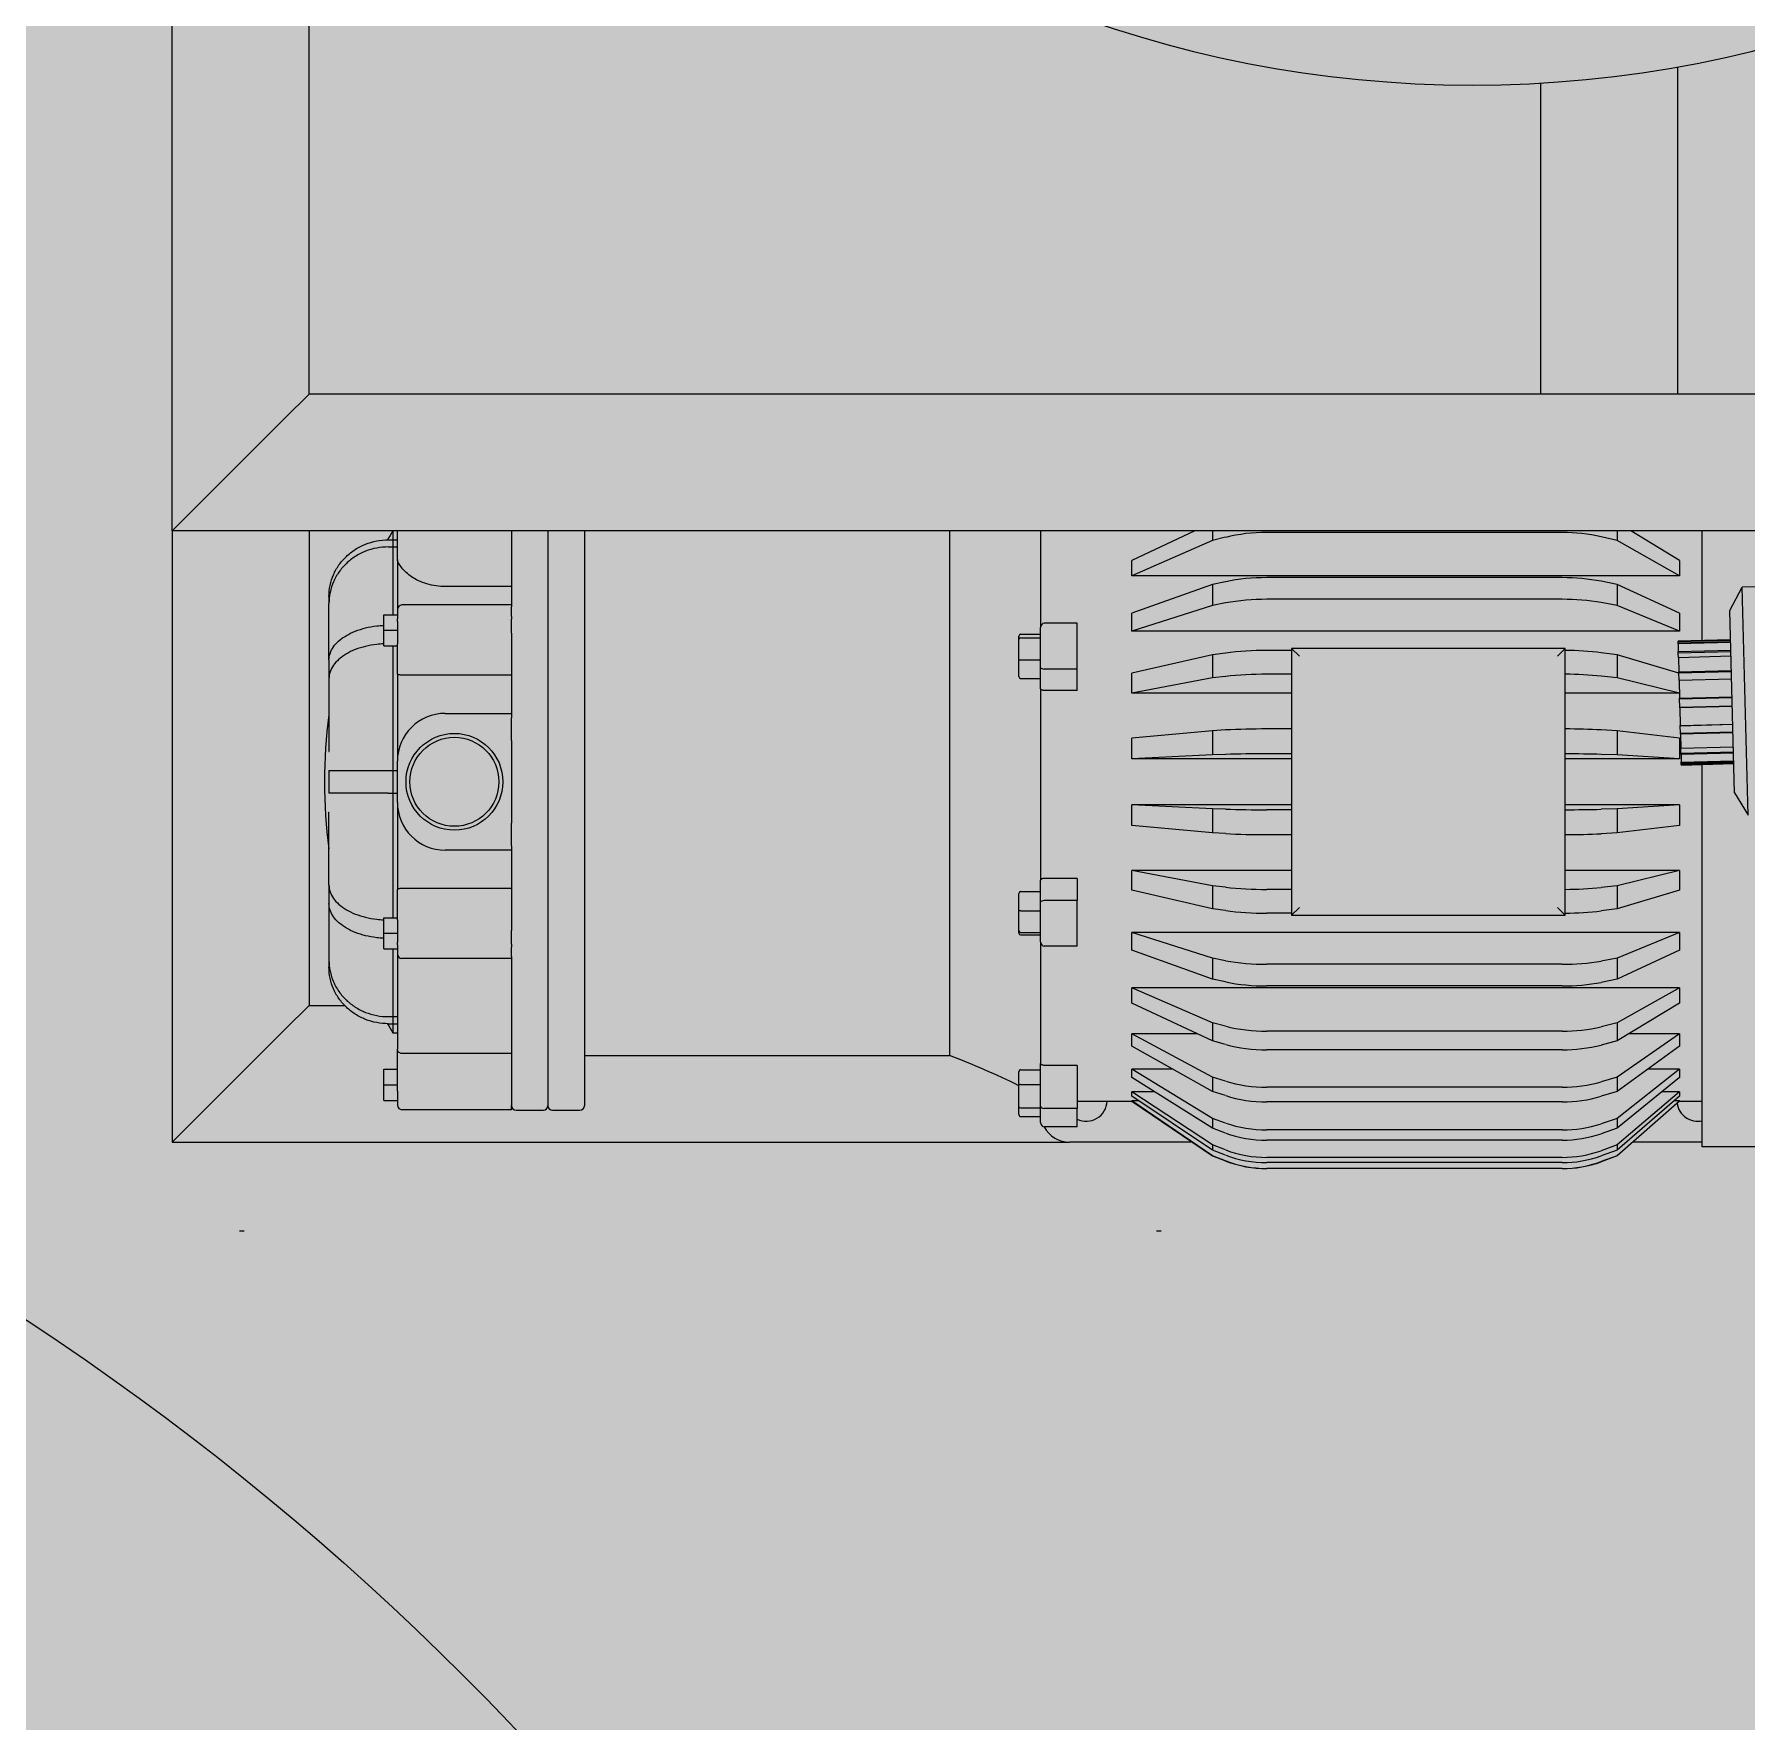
# Model space of a CAD drawing. Header units: centimetres. Extents: x 405564 to 502064, y 46284 to 60634.
# Drawn here: x 484424.04 to 484461.58, y 56721.81 to 56758.8 of the extents above; entities that cross this region are included whole.
import ezdxf

# ---------------------------------------------------------------- set-up
doc = ezdxf.new("R2010")
doc.units = ezdxf.units.CM
doc.linetypes.add('ACAD_ISO07W100', pattern=[3, 0, -3])
doc.linetypes.add('DOT', pattern=[0.25, 0, -0.25])
doc.layers.get('0').update_dxf_attribs({"color": 8, "lineweight": 9})
for name, color, linetype, lineweight in [('0-KRCN-AYDINLATMA-130426', 8, 'Continuous', 9), ('0-KRCN-MİMARİ-220526', 8, 'Continuous', 9), ('Visible (ISO)', 8, 'Continuous', 18)]:
    doc.layers.add(name, color=color, linetype=linetype, lineweight=lineweight)
doc.layers.add('AS_DOS_TERAS_UST', color=8, linetype='ACAD_ISO07W100')
doc.layers.add('AS_NOT_MIMARI', color=8, linetype='Continuous')

# ---------------------------------------------------------------- blocks, each defined once
blk = doc.blocks.new('SIVA ÜSTÜ TİPİ HOPARLÖR')
at = {"layer": '0-KRCN-AYDINLATMA-130426'}
blk.add_circle((0, 0), 60, dxfattribs=at)
blk = doc.blocks.new('G$C546873DE')
at = {"layer": '0-KRCN-AYDINLATMA-130426'}
blk.add_blockref('SIVA ÜSTÜ TİPİ HOPARLÖR', (13826.956, 9546.379), dxfattribs=at)
blk = doc.blocks.new('A$Cdfb98813')
h = blk.add_hatch()
h.set_pattern_fill('ANGLE', color=256, scale=0.3)
h.set_pattern_definition([(0, (182.2423, -979.0145), (0, 2.0955), [1.524, -0.5715]), (90, (182.2423, -979.0145), (-2.0955, 1e-16), [1.524, -0.5715])])
h.paths.add_polyline_path([(1918.018, 199.001), (1545.018, 199.001), (1545.018, 300), (1515.018, 300), (1515.018, 199.001), (238.979, 199.001), (238.979, -429.5), (238.979, -658.015), (1918.018, -658.015)])
h.paths.add_polyline_path([(268.979, -429.5), (268.979, 169.001), (1888.018, 169.001), (1888.018, -628.015), (268.979, -628.015), (268.979, -453.5)], flags=16)
h.paths.add_polyline_path([(1888.018, -429.5), (268.979, -429.5), (268.979, -459.5), (1888.018, -459.5)], flags=0)
h = blk.add_hatch()
h.set_pattern_fill('ANGLE', color=256)
h.set_pattern_definition([(0, (-483849.746, -58273.935), (0, 6.985), [5.08, -1.905]), (90, (-483849.746, -58273.935), (-6.985, 4e-16), [5.08, -1.905])])
h.paths.add_polyline_path([(425.139, -15.05), (800.139, -15.05), (800.139, -100), (900, -100), (900.139, -15.05), (1700, -15.05), (1700, -100), (1800, -100), (1800.139, -15.05), (2235.139, -15.05), (2235.139, -206), (425.139, -206.05)])
at = {"layer": 'Visible (ISO)'}
for p, q in [((577.321, -84.65), (577.321, -15.05)), ((580.321, -81.65), (580.321, -18.05)), ((610.321, -81.65), (610.321, -74.477)), ((607.321, -81.65), (607.321, -74.833)), ((579.801, -82.17), (580.321, -81.65)), ((580.321, -81.65), (579.801, -82.17)), ((739.841, -81.65), (580.321, -81.65)), ((579.801, -82.17), (577.841, -84.13)), ((577.841, -84.13), (579.801, -82.17)), ((577.321, -84.65), (577.841, -84.13)), ((577.841, -84.13), (577.321, -84.65)), ((577.321, -84.65), (577.321, -98.05)), ((739.841, -84.65), (577.321, -84.65)), ((580.321, -84.65), (580.321, -95.05)), ((582.158, -84.65), (582.158, -86.488)), ((582.258, -85.28), (582.258, -84.65)), ((584.758, -84.65), (584.758, -84.747)), ((584.758, -84.747), (584.758, -84.872)), ((585.558, -84.65), (585.558, -97.25)), ((585.558, -84.65), (585.558, -97.25)), ((586.358, -84.65), (586.358, -97.25)), ((594.358, -84.65), (594.358, -96.15)), ((594.358, -84.65), (594.358, -96.15)), ((596.358, -84.65), (596.358, -86.768)), ((599.738, -84.65), (598.358, -85.3)), ((600.123, -84.65), (600.123, -84.863)), ((600.413, -84.791), (600.123, -84.863)), ((607.787, -84.683), (601.314, -84.683)), ((608.998, -84.863), (608.642, -84.78)), ((608.998, -84.65), (608.998, -84.863)), ((610.358, -85.3), (609.294, -84.65)), ((610.858, -87.049), (610.858, -84.65)), ((582.058, -84.847), (582.258, -84.847)), ((582.058, -85.002), (582.258, -85.002)), ((584.758, -84.872), (584.758, -84.89)), ((584.758, -84.89), (584.758, -86.318)), ((600.123, -84.863), (598.358, -85.637)), ((610.358, -85.637), (608.998, -84.863)), ((582.258, -85.28), (582.258, -86.374)), ((598.358, -85.637), (598.358, -85.3)), ((610.358, -85.3), (610.358, -85.637)), ((584.758, -85.869), (583.308, -85.869)), ((610.358, -85.637), (598.358, -85.637)), ((600.123, -85.822), (598.358, -86.456)), ((600.413, -85.763), (600.123, -85.822)), ((600.123, -85.822), (600.123, -86.282)), ((607.787, -85.674), (601.314, -85.674)), ((608.998, -85.822), (608.642, -85.754)), ((608.998, -85.822), (608.998, -86.282)), ((610.358, -86.456), (608.998, -85.822)), ((611.462, -86.393), (611.737, -85.885)), ((612.416, -85.868), (611.737, -85.885)), ((611.868, -90.884), (611.737, -85.885)), ((580.758, -86.085), (580.758, -86.24)), ((580.758, -87.483), (580.758, -86.24)), ((584.758, -86.274), (582.358, -86.274)), ((584.758, -86.524), (584.758, -86.318)), ((600.123, -86.282), (598.358, -86.848)), ((600.413, -86.229), (600.123, -86.282)), ((607.787, -86.15), (601.314, -86.15)), ((608.998, -86.282), (608.642, -86.221)), ((610.358, -86.848), (608.998, -86.282)), ((581.958, -86.488), (582.258, -86.488)), ((581.958, -86.829), (581.958, -86.488)), ((582.258, -86.374), (582.258, -86.574)), ((582.258, -86.638), (582.258, -86.574)), ((582.258, -86.638), (582.258, -87.125)), ((584.758, -86.524), (584.758, -86.588)), ((584.758, -86.89), (584.758, -86.588)), ((597.158, -86.673), (596.438, -86.673)), ((597.158, -87.678), (597.158, -86.673)), ((598.358, -86.848), (598.358, -86.456)), ((610.358, -86.456), (610.358, -86.848)), ((611.566, -90.391), (611.462, -86.393)), ((581.958, -86.829), (582.258, -86.829)), ((581.958, -87.17), (581.958, -86.829)), ((584.758, -86.89), (584.758, -88.65)), ((595.881, -87.029), (595.881, -86.957)), ((595.881, -87.472), (595.881, -87.029)), ((595.919, -86.916), (596.358, -86.916)), ((595.919, -86.995), (596.358, -86.995)), ((596.358, -87.642), (596.358, -86.768)), ((610.358, -86.848), (598.358, -86.848)), ((610.329, -87.063), (611.478, -87.033)), ((610.329, -87.077), (611.479, -87.047)), ((610.329, -87.063), (610.329, -87.077)), ((610.33, -87.101), (610.329, -87.077)), ((610.33, -87.101), (611.479, -87.071)), ((581.958, -87.17), (582.258, -87.17)), ((582.158, -87.17), (582.158, -93.13)), ((582.258, -87.788), (582.258, -87.125)), ((600.123, -87.365), (598.358, -87.772)), ((600.413, -87.327), (600.123, -87.365)), ((600.123, -87.365), (600.123, -87.87)), ((601.858, -87.27), (601.314, -87.27)), ((601.858, -87.225), (602.031, -87.398)), ((601.858, -87.225), (601.858, -93.075)), ((607.858, -87.225), (601.858, -87.225)), ((607.858, -87.225), (607.685, -87.398)), ((607.858, -93.075), (607.858, -87.225)), ((608.998, -87.365), (608.642, -87.321)), ((610.347, -87.769), (608.998, -87.365)), ((608.998, -87.365), (608.998, -87.87)), ((611.48, -87.095), (610.33, -87.125)), ((610.33, -87.125), (610.33, -87.101)), ((610.33, -87.125), (610.335, -87.296)), ((610.335, -87.296), (611.484, -87.266)), ((610.335, -87.323), (611.485, -87.293)), ((610.335, -87.323), (610.335, -87.296)), ((610.338, -87.43), (610.335, -87.323)), ((611.488, -87.399), (610.338, -87.43)), ((610.338, -87.43), (610.346, -87.737)), ((580.758, -87.483), (580.758, -87.888)), ((582.258, -87.788), (582.258, -89.7)), ((584.758, -87.811), (582.358, -87.811)), ((595.881, -87.843), (595.881, -87.472)), ((595.919, -87.479), (596.358, -87.479)), ((596.358, -88.109), (596.358, -87.642)), ((597.158, -87.678), (596.438, -87.678)), ((597.158, -88.148), (597.158, -87.678)), ((598.358, -88.204), (598.358, -87.772)), ((601.858, -87.792), (601.314, -87.792)), ((608.998, -87.87), (608.642, -87.834)), ((610.346, -87.737), (611.496, -87.707)), ((610.347, -87.762), (610.346, -87.737)), ((610.347, -87.762), (611.497, -87.732)), ((610.351, -87.924), (610.347, -87.762)), ((580.758, -87.888), (580.758, -89.483)), ((595.919, -87.884), (596.358, -87.884)), ((596.358, -88.109), (596.358, -92.306)), ((597.158, -88.148), (596.438, -88.148)), ((600.123, -87.87), (598.358, -88.204)), ((601.858, -88.204), (598.358, -88.204)), ((600.413, -87.839), (600.123, -87.87)), ((610.358, -88.204), (607.858, -88.204)), ((610.358, -88.204), (608.998, -87.87)), ((610.351, -87.924), (611.501, -87.894)), ((611.501, -87.901), (610.351, -87.931)), ((610.351, -87.931), (610.351, -87.924)), ((610.351, -87.931), (610.361, -88.315)), ((610.358, -88.188), (610.358, -88.204)), ((610.361, -88.315), (611.511, -88.285)), ((610.362, -88.332), (610.361, -88.315)), ((610.362, -88.332), (611.512, -88.302)), ((610.367, -88.512), (610.362, -88.332)), ((610.367, -88.512), (611.516, -88.482)), ((611.517, -88.499), (610.367, -88.53)), ((610.367, -88.53), (610.367, -88.512)), ((610.367, -88.53), (610.377, -88.913)), ((583.308, -88.65), (584.758, -88.65)), ((584.758, -88.65), (584.758, -88.75)), ((584.758, -89.244), (584.758, -88.75)), ((610.377, -88.913), (611.527, -88.883)), ((610.377, -88.92), (611.527, -88.89)), ((610.377, -88.92), (610.377, -88.913)), ((610.382, -89.082), (610.377, -88.92)), ((584.758, -89.244), (584.758, -91.056)), ((600.123, -89.029), (598.358, -89.193)), ((598.358, -89.644), (598.358, -89.193)), ((600.413, -89.014), (600.123, -89.029)), ((600.123, -89.029), (600.123, -89.557)), ((601.858, -88.991), (601.314, -88.991)), ((608.998, -89.029), (608.642, -89.012)), ((610.358, -89.193), (608.998, -89.029)), ((608.998, -89.029), (608.998, -89.557)), ((610.358, -89.193), (610.358, -89.644)), ((610.382, -89.082), (611.531, -89.052)), ((611.532, -89.077), (610.382, -89.107)), ((610.382, -89.107), (610.382, -89.082)), ((610.382, -89.107), (610.39, -89.415)), ((580.758, -89.483), (580.763, -89.483)), ((582.258, -90.6), (582.258, -89.7)), ((600.123, -89.557), (598.358, -89.644)), ((601.858, -89.644), (598.358, -89.644)), ((600.413, -89.549), (600.123, -89.557)), ((601.858, -89.537), (601.314, -89.537)), ((610.358, -89.644), (607.858, -89.644)), ((608.998, -89.557), (608.642, -89.548)), ((610.358, -89.644), (608.998, -89.557)), ((610.39, -89.415), (611.54, -89.385)), ((610.393, -89.522), (610.39, -89.415)), ((610.393, -89.522), (611.543, -89.492)), ((610.394, -89.549), (610.393, -89.522)), ((611.543, -89.519), (610.394, -89.549)), ((610.394, -89.549), (610.398, -89.72)), ((610.398, -89.72), (611.548, -89.689)), ((580.758, -89.9), (582.058, -89.9)), ((580.758, -89.9), (580.758, -90.4)), ((582.058, -89.9), (582.258, -89.9)), ((610.399, -89.743), (610.398, -89.72)), ((610.399, -89.743), (611.548, -89.713)), ((610.4, -89.767), (610.399, -89.743)), ((611.549, -89.737), (610.4, -89.767)), ((610.4, -89.782), (611.549, -89.752)), ((610.4, -89.767), (610.4, -89.782)), ((610.858, -98.15), (610.858, -89.77)), ((582.058, -90.4), (580.758, -90.4)), ((582.058, -90.4), (582.258, -90.4)), ((611.566, -90.391), (611.868, -90.884)), ((580.758, -90.817), (580.763, -90.817)), ((580.758, -92.412), (580.758, -90.817)), ((582.258, -90.6), (582.258, -92.512)), ((598.358, -91.107), (598.358, -90.656)), ((601.858, -90.656), (598.358, -90.656)), ((600.123, -90.743), (598.358, -90.656)), ((600.123, -90.743), (600.123, -91.271)), ((600.413, -90.751), (600.123, -90.743)), ((601.858, -90.763), (601.314, -90.763)), ((610.358, -90.656), (607.858, -90.656)), ((608.998, -90.743), (608.642, -90.752)), ((610.358, -90.656), (608.998, -90.743)), ((608.998, -90.743), (608.998, -91.271)), ((610.358, -90.656), (610.358, -91.107)), ((584.758, -91.55), (584.758, -91.056)), ((600.123, -91.271), (598.358, -91.107)), ((610.358, -91.107), (608.998, -91.271)), ((584.758, -91.55), (584.758, -91.65)), ((600.413, -91.286), (600.123, -91.271)), ((601.858, -91.309), (601.314, -91.309)), ((608.998, -91.271), (608.642, -91.288)), ((584.758, -91.65), (583.308, -91.65)), ((584.758, -91.65), (584.758, -93.41)), ((596.358, -92.788), (596.358, -92.306)), ((597.158, -92.268), (596.438, -92.268)), ((597.158, -92.268), (597.158, -92.754)), ((601.858, -92.096), (598.358, -92.096)), ((600.123, -92.43), (598.358, -92.096)), ((598.358, -92.528), (598.358, -92.096)), ((610.358, -92.096), (607.858, -92.096)), ((610.358, -92.096), (608.998, -92.43)), ((610.358, -92.096), (610.358, -92.528)), ((580.758, -92.412), (580.758, -92.817)), ((582.258, -93.175), (582.258, -92.512)), ((584.758, -92.489), (582.358, -92.489)), ((595.881, -92.979), (595.881, -92.596)), ((595.919, -92.556), (596.358, -92.556)), ((600.123, -92.935), (598.358, -92.528)), ((600.413, -92.461), (600.123, -92.43)), ((600.123, -92.43), (600.123, -92.935)), ((601.858, -92.508), (601.314, -92.508)), ((608.998, -92.43), (608.642, -92.466)), ((608.998, -92.43), (608.998, -92.935)), ((610.358, -92.528), (608.998, -92.935)), ((580.758, -92.817), (580.758, -94.06)), ((595.881, -93.415), (595.881, -92.979)), ((595.919, -92.975), (596.358, -92.975)), ((596.358, -93.655), (596.358, -92.788)), ((597.158, -92.754), (596.438, -92.754)), ((597.158, -93.752), (597.158, -92.754)), ((600.413, -92.973), (600.123, -92.935)), ((601.858, -93.03), (601.314, -93.03)), ((601.858, -93.075), (602.031, -92.902)), ((601.858, -93.075), (607.858, -93.075)), ((607.858, -93.075), (607.685, -92.902)), ((608.998, -92.935), (608.642, -92.979)), ((581.958, -93.13), (582.258, -93.13)), ((581.958, -93.471), (581.958, -93.13)), ((582.258, -93.175), (582.258, -93.662)), ((584.758, -93.712), (584.758, -93.41)), ((595.881, -93.467), (595.881, -93.415)), ((595.919, -93.45), (596.358, -93.45)), ((598.358, -93.844), (598.358, -93.452)), ((610.358, -93.452), (598.358, -93.452)), ((600.123, -94.018), (598.358, -93.452)), ((610.358, -93.452), (608.998, -94.018)), ((610.358, -93.452), (610.358, -93.844)), ((581.958, -93.471), (582.258, -93.471)), ((581.958, -93.812), (581.958, -93.471)), ((581.958, -93.812), (582.258, -93.812)), ((582.158, -93.812), (582.158, -95.65)), ((582.258, -93.726), (582.258, -93.662)), ((582.258, -93.726), (582.258, -93.926)), ((584.758, -93.712), (584.758, -93.776)), ((584.758, -93.982), (584.758, -93.776)), ((595.919, -93.507), (596.358, -93.507)), ((596.358, -93.655), (596.358, -96.324)), ((597.158, -93.752), (596.438, -93.752)), ((580.758, -94.06), (580.758, -94.215)), ((582.258, -93.926), (582.258, -96.013)), ((584.758, -94.026), (582.358, -94.026)), ((584.758, -93.982), (584.758, -97.242)), ((600.123, -94.478), (598.358, -93.844)), ((600.123, -94.018), (600.123, -94.478)), ((600.413, -94.071), (600.123, -94.018)), ((607.787, -94.15), (601.314, -94.15)), ((608.998, -94.018), (608.642, -94.079)), ((610.358, -93.844), (608.998, -94.478)), ((608.998, -94.018), (608.998, -94.478)), ((600.413, -94.537), (600.123, -94.478)), ((608.998, -94.478), (608.642, -94.546)), ((598.358, -95), (598.358, -94.663)), ((610.358, -94.663), (598.358, -94.663)), ((600.123, -95.437), (598.358, -94.663)), ((607.787, -94.626), (601.314, -94.626)), ((610.358, -94.663), (608.998, -95.437)), ((610.358, -94.663), (610.358, -95)), ((579.801, -95.57), (580.321, -95.05)), ((580.321, -95.05), (579.801, -95.57)), ((580.321, -95.05), (581.099, -95.05)), ((582.058, -95.298), (582.258, -95.298)), ((600.123, -95.831), (598.358, -95)), ((610.358, -95), (608.998, -95.831)), ((579.801, -95.57), (577.841, -97.53)), ((577.841, -97.53), (579.801, -95.57)), ((582.058, -95.453), (582.258, -95.453)), ((582.158, -95.65), (582.258, -95.65)), ((598.358, -95.943), (598.358, -95.677)), ((599.795, -95.677), (598.358, -95.677)), ((600.123, -96.624), (598.358, -95.677)), ((600.123, -95.437), (600.123, -95.831)), ((600.413, -95.509), (600.123, -95.437)), ((607.787, -95.617), (601.314, -95.617)), ((608.998, -95.437), (608.642, -95.52)), ((608.998, -95.437), (608.998, -95.831)), ((610.358, -95.677), (608.998, -96.624)), ((610.358, -95.677), (609.25, -95.677)), ((610.358, -95.677), (610.358, -95.943)), ((582.258, -96.935), (582.258, -96.013)), ((600.123, -96.937), (598.358, -95.943)), ((600.413, -95.909), (600.123, -95.831)), ((607.787, -96.025), (601.314, -96.025)), ((608.998, -95.831), (608.642, -95.921)), ((610.358, -95.943), (608.998, -96.937)), ((581.958, -96.451), (582.258, -96.451)), ((581.958, -96.792), (581.958, -96.451)), ((584.758, -96.105), (582.358, -96.105)), ((586.358, -96.15), (594.358, -96.15)), ((595.919, -96.461), (596.358, -96.461)), ((596.358, -97.263), (596.358, -96.324)), ((597.158, -96.366), (596.438, -96.366)), ((597.158, -96.366), (597.158, -97.31)), ((598.358, -96.634), (598.358, -96.449)), ((599.257, -96.449), (598.358, -96.449)), ((600.123, -97.529), (598.358, -96.449)), ((610.358, -96.449), (608.998, -97.529)), ((610.358, -96.449), (609.665, -96.449)), ((610.358, -96.449), (610.358, -96.634)), ((581.958, -96.792), (582.258, -96.792)), ((581.958, -97.133), (581.958, -96.792)), ((595.881, -96.802), (595.881, -96.504)), ((595.881, -97.272), (595.881, -96.802)), ((595.919, -96.786), (596.358, -96.786)), ((600.123, -97.745), (598.358, -96.634)), ((600.123, -96.624), (600.123, -96.937)), ((600.413, -96.713), (600.123, -96.624)), ((608.998, -96.624), (608.642, -96.727)), ((608.998, -96.624), (608.998, -96.937)), ((610.358, -96.634), (608.998, -97.745)), ((581.958, -97.133), (582.258, -97.133)), ((582.258, -96.935), (582.258, -97.237)), ((597.158, -97.15), (598.358, -97.15)), ((598.358, -97.041), (598.358, -96.946)), ((598.855, -96.946), (598.358, -96.946)), ((600.123, -98.111), (598.358, -96.946)), ((600.123, -98.222), (598.358, -97.041)), ((598.358, -97.15), (598.358, -97.146)), ((598.516, -97.146), (598.358, -97.146)), ((600.123, -98.346), (598.358, -97.146)), ((598.358, -97.15), (600.123, -98.35)), ((600.413, -97.029), (600.123, -96.937)), ((607.787, -96.845), (601.314, -96.845)), ((607.787, -97.168), (601.314, -97.168)), ((608.998, -96.937), (608.642, -97.044)), ((610.358, -96.946), (608.998, -98.111)), ((610.358, -97.041), (608.998, -98.222)), ((610.358, -97.146), (608.998, -98.346)), ((610.358, -97.15), (608.998, -98.35)), ((610.358, -96.946), (609.975, -96.946)), ((610.358, -97.146), (610.236, -97.146)), ((610.358, -96.946), (610.358, -97.041)), ((610.358, -97.146), (610.358, -97.15)), ((610.358, -97.15), (610.858, -97.15)), ((577.321, -98.05), (577.841, -97.53)), ((577.841, -97.53), (577.321, -98.05)), ((584.758, -97.337), (582.358, -97.337)), ((584.758, -97.337), (584.758, -97.242)), ((584.858, -97.35), (585.458, -97.35)), ((585.658, -97.35), (586.258, -97.35)), ((595.881, -97.445), (595.881, -97.272)), ((595.919, -97.3), (596.358, -97.3)), ((595.919, -97.488), (596.358, -97.488)), ((596.358, -97.615), (596.358, -97.263)), ((597.158, -97.31), (596.438, -97.31)), ((597.158, -97.716), (597.158, -97.31)), ((600.123, -97.529), (600.123, -97.745)), ((600.413, -97.63), (600.123, -97.529)), ((608.998, -97.529), (608.642, -97.646)), ((608.998, -97.529), (608.998, -97.745)), ((597.158, -97.716), (596.438, -97.716)), ((600.413, -97.849), (600.123, -97.745)), ((607.787, -97.781), (601.314, -97.781)), ((608.998, -97.745), (608.642, -97.865)), ((577.321, -98.05), (596.993, -98.05)), ((599.682, -98.05), (596.993, -98.05)), ((600.123, -98.111), (600.123, -98.222)), ((600.413, -98.22), (600.123, -98.111)), ((600.413, -98.332), (600.123, -98.222)), ((600.123, -98.346), (600.123, -98.35)), ((600.413, -98.458), (600.123, -98.346)), ((607.787, -98.004), (601.314, -98.004)), ((608.998, -98.111), (608.642, -98.237)), ((608.998, -98.222), (608.642, -98.349)), ((608.998, -98.346), (608.642, -98.475)), ((608.998, -98.111), (608.998, -98.222)), ((608.998, -98.346), (608.998, -98.35)), ((610.858, -98.05), (609.338, -98.05)), ((613.358, -98.15), (610.858, -98.15)), ((600.123, -98.35), (600.413, -98.462)), ((607.787, -98.383), (601.314, -98.383)), ((607.787, -98.497), (601.314, -98.497)), ((607.787, -98.626), (601.314, -98.626)), ((607.787, -98.63), (601.314, -98.63)), ((608.998, -98.35), (608.642, -98.479))]:
    blk.add_line(p, q, dxfattribs=at)
for radius in [1.061, 0.975]:
    blk.add_circle((583.508, -90.15), radius, dxfattribs=at)
for centre, radius, start, end in [((605.821, -49.377), 25.5, 183.5833, 356.4167), ((591.491, -90.15), 10.833, 149.4898, 150.6942), ((582.358, -86.374), 0.1, 90, 180), ((591.491, -90.15), 10.833, 172.209, 187.791), ((583.308, -89.7), 1.05, 90, 180), ((583.308, -90.6), 1.05, 180, 270), ((582.358, -93.926), 0.1, 180, 270), ((591.491, -90.15), 10.833, 209.3058, 210.5102), ((597.358, -97.135), 0.455, 243.9032, 358.1094), ((610.758, -97.135), 0.455, 187.5499, 282.7058), ((582.358, -97.237), 0.1, 180, 270), ((584.858, -97.25), 0.1, 180, 270), ((585.458, -97.25), 0.1, 270, 0), ((585.658, -97.25), 0.1, 180, 270), ((586.258, -97.25), 0.1, 270, 0), ((596.993, -97.415), 0.635, 208.3006, 270), ((601.314, -96.13), 2.5, 248.8874, 270), ((607.787, -96.13), 2.5, 270, 289.9852)]:
    blk.add_arc(centre, radius, start, end, dxfattribs=at)
for centre, major_axis, ratio, start_param, end_param in [((601.314, -86.295), (-2.5, 0), 0.644717, 4.712389, 5.080874), ((607.787, -86.295), (-2.5, 0), 0.644717, 4.363582, 4.712389), ((601.314, -86.994), (-2.5, 0), 0.527779, 4.712389, 5.080874), ((607.787, -86.994), (-2.5, 0), 0.527779, 4.363582, 4.712389), ((601.314, -87.329), (-2.5, 0), 0.471696, 4.712389, 5.080874), ((607.787, -87.329), (-2.5, 0), 0.471696, 4.363582, 4.712389), ((596.438, -86.768), (0, 0.0959), 0.834193, 0, 1.570796), ((595.919, -86.957), (0, 0.041), 0.929366, 0, 1.570796), ((595.919, -87.029), (-0.0381, 0), 0.900856, 4.712389, 6.283185), ((601.314, -88.119), (-2.5, 0), 0.33965, 4.712389, 5.080874), ((607.787, -88.119), (-2.5, 0), 0.33965, 4.363582, 4.684054), ((595.919, -87.472), (0.0381, 0), 0.175146, 3.141593, 4.712389), ((596.438, -87.642), (0.08, 0), 0.44955, 3.141593, 4.712389), ((601.314, -88.487), (-2.5, 0), 0.27806, 4.712389, 5.080874), ((607.787, -88.487), (-2.5, 0), 0.27806, 4.363582, 4.684054), ((595.919, -87.843), (0, -0.041), 0.929366, 4.712389, 6.283185), ((601.314, -89.333), (-2.5, 0), 0.136676, 4.712389, 5.080874), ((607.787, -89.333), (-2.5, 0), 0.136676, 4.363582, 4.684054), ((601.314, -89.718), (-2.5, 0), 0.072271, 4.712389, 5.080874), ((607.787, -89.718), (-2.5, 0), 0.072271, 4.363582, 4.684054), ((601.314, -90.582), (-2.5, 0), 0.072271, 1.202312, 1.570796), ((607.787, -90.582), (-2.5, 0), 0.072271, 1.599132, 1.919603), ((601.314, -90.967), (-2.5, 0), 0.136676, 1.202312, 1.570796), ((607.787, -90.967), (-2.5, 0), 0.136676, 1.599132, 1.919603), ((595.919, -92.596), (0, 0.0403), 0.945968, 0, 1.570796), ((601.314, -91.813), (-2.5, 0), 0.27806, 1.202312, 1.570796), ((607.787, -91.813), (-2.5, 0), 0.27806, 1.599132, 1.919603), ((595.919, -92.979), (-0.0381, 0), 0.126222, 4.712389, 6.283185), ((596.438, -92.788), (0.08, 0), 0.427489, 1.570796, 3.141593), ((601.314, -92.181), (-2.5, 0), 0.33965, 1.202312, 1.570796), ((607.787, -92.181), (-2.5, 0), 0.33965, 1.599132, 1.919603), ((595.919, -93.415), (0.0381, 0), 0.930896, 3.141593, 4.712389), ((595.919, -93.467), (0, -0.0403), 0.945968, 4.712389, 6.283185), ((596.438, -93.655), (0, -0.0967), 0.827163, 4.712389, 6.283185), ((601.314, -92.971), (-2.5, 0), 0.471696, 1.202312, 1.570796), ((607.787, -92.971), (-2.5, 0), 0.471696, 1.570796, 1.919603), ((601.314, -93.306), (-2.5, 0), 0.527779, 1.202312, 1.570796), ((607.787, -93.306), (-2.5, 0), 0.527779, 1.570796, 1.919603), ((601.314, -94.005), (-2.5, 0), 0.644717, 1.202312, 1.570796), ((607.787, -94.005), (-2.5, 0), 0.644717, 1.570796, 1.919603), ((601.314, -94.293), (-2.5, 0), 0.692843, 1.202312, 1.570796), ((607.787, -94.293), (-2.5, 0), 0.692843, 1.570796, 1.919603), ((595.919, -96.504), (0, 0.0435), 0.876163, 0, 1.570796), ((595.919, -96.802), (0.0381, 0), 0.418989, 1.570796, 3.141593), ((601.314, -94.872), (-2.5, 0), 0.78956, 1.202312, 1.570796), ((607.787, -94.872), (-2.5, 0), 0.78956, 1.570796, 1.919603), ((601.314, -95.099), (-2.5, 0), 0.827625, 1.202312, 1.570796), ((607.787, -95.099), (-2.5, 0), 0.827625, 1.570796, 1.919603), ((595.919, -97.272), (-0.0381, 0), 0.722351, 0, 1.570796), ((595.919, -97.445), (0, -0.0435), 0.876163, 4.712389, 6.283185), ((596.438, -97.263), (0.08, 0), 0.594203, 3.141593, 4.712389), ((596.438, -97.615), (0, -0.101), 0.793547, 4.712389, 6.283185), ((601.314, -95.531), (-2.5, 0), 0.899896, 1.202312, 1.570796), ((601.314, -95.689), (-2.5, 0), 0.926236, 1.202312, 1.570796), ((607.787, -95.531), (-2.5, 0), 0.899896, 1.570796, 1.919603), ((607.787, -95.689), (-2.5, 0), 0.926236, 1.570796, 1.919603), ((601.314, -95.956), (-2.5, 0), 0.970903, 1.202312, 1.570796), ((601.314, -96.037), (-2.5, 0), 0.984367, 1.202312, 1.570796), ((607.787, -95.956), (-2.5, 0), 0.970903, 1.570796, 1.919603), ((601.314, -96.127), (-2.5, 0), 0.999476, 1.202312, 1.570796), ((607.787, -96.037), (-2.5, 0), 0.984367, 1.570796, 1.919603), ((607.787, -96.127), (-2.5, 0), 0.999476, 1.570796, 1.919603)]:
    blk.add_ellipse(centre, major_axis=major_axis, ratio=ratio, start_param=start_param, end_param=end_param, dxfattribs=at)
for points, knots in [([(580.758, -86.085), (580.758, -86.009), (580.766, -85.925), (580.8, -85.762), (580.826, -85.682), (580.888, -85.541), (580.929, -85.466), (581.026, -85.328), (581.082, -85.264), (581.196, -85.156), (581.263, -85.102), (581.409, -85.01), (581.487, -84.971), (581.635, -84.912), (581.719, -84.887), (581.89, -84.855), (581.978, -84.847), (582.058, -84.847)], [5.781778, 5.781778, 5.781778, 5.781778, 6.022941, 6.022941, 6.264103, 6.264103, 6.504994, 6.504994, 6.745884, 6.745884, 6.986573, 6.986573, 7.227262, 7.227262, 7.467824, 7.467824, 7.708386, 7.708386, 7.708386, 7.708386]), ([(582.058, -85.002), (581.978, -85.002), (581.89, -85.009), (581.719, -85.042), (581.635, -85.067), (581.487, -85.125), (581.409, -85.164), (581.263, -85.257), (581.196, -85.31), (581.082, -85.418), (581.026, -85.482), (580.929, -85.621), (580.888, -85.695), (580.826, -85.836), (580.8, -85.916), (580.766, -86.08), (580.758, -86.163), (580.758, -86.24)], [-7.708385, -7.708385, -7.708385, -7.708385, -7.467824, -7.467824, -7.227262, -7.227262, -6.986573, -6.986573, -6.745884, -6.745884, -6.504994, -6.504994, -6.264103, -6.264103, -6.022941, -6.022941, -5.781778, -5.781778, -5.781778, -5.781778]), ([(582.358, -85.461), (582.332, -85.425), (582.306, -85.393), (582.268, -85.331), (582.258, -85.305), (582.258, -85.281), (582.258, -85.28), (582.258, -85.28)], [-0.4970142, -0.4970142, -0.4970142, -0.4970142, -0.2516268, -0.2516268, 0, 0, 0.0014858, 0.0014858, 0.0014858, 0.0014858]), ([(583.308, -85.869), (583.176, -85.869), (583.035, -85.849), (582.776, -85.773), (582.658, -85.716), (582.484, -85.598), (582.411, -85.531), (582.358, -85.461)], [-3.175871, -3.175871, -3.175871, -3.175871, -2.778273, -2.778273, -2.380676, -2.380676, -2.028442, -2.028442, -2.028442, -2.028442]), ([(580.758, -87.483), (580.758, -87.436), (580.766, -87.385), (580.8, -87.284), (580.826, -87.234), (580.888, -87.147), (580.929, -87.101), (581.026, -87.015), (581.082, -86.976), (581.196, -86.909), (581.263, -86.876), (581.409, -86.819), (581.487, -86.794), (581.635, -86.758), (581.719, -86.743), (581.856, -86.727), (581.908, -86.723), (581.958, -86.721)], [-1.926607, -1.926607, -1.926607, -1.926607, -1.685445, -1.685445, -1.444282, -1.444282, -1.203392, -1.203392, -0.962501, -0.962501, -0.721812, -0.721812, -0.481123, -0.481123, -0.240562, -0.240562, -0.096994, -0.096994, -0.096994, -0.096994]), ([(581.958, -87.125), (581.908, -87.127), (581.856, -87.131), (581.719, -87.147), (581.635, -87.163), (581.487, -87.199), (581.409, -87.223), (581.263, -87.28), (581.196, -87.313), (581.082, -87.38), (581.026, -87.42), (580.929, -87.505), (580.888, -87.551), (580.826, -87.639), (580.8, -87.688), (580.766, -87.789), (580.758, -87.841), (580.758, -87.888)], [0.096994, 0.096994, 0.096994, 0.096994, 0.240562, 0.240562, 0.481123, 0.481123, 0.721812, 0.721812, 0.962501, 0.962501, 1.203392, 1.203392, 1.444282, 1.444282, 1.685445, 1.685445, 1.926607, 1.926607, 1.926607, 1.926607]), ([(582.358, -87.811), (582.347, -87.811), (582.337, -87.811), (582.316, -87.809), (582.306, -87.808), (582.287, -87.804), (582.278, -87.802), (582.268, -87.798), (582.264, -87.796), (582.259, -87.792), (582.258, -87.79), (582.258, -87.788), (582.258, -87.788), (582.258, -87.788)], [-0.1745925, -0.1745925, -0.1745925, -0.1745925, -0.1418385, -0.1418385, -0.1062007, -0.1062007, -0.0636646, -0.0636646, -0.032192, -0.032192, 0, 0, 0.0005441, 0.0005441, 0.0005441, 0.0005441]), ([(596.438, -88.148), (596.43, -88.148), (596.422, -88.148), (596.406, -88.145), (596.398, -88.143), (596.383, -88.138), (596.376, -88.134), (596.367, -88.127), (596.364, -88.124), (596.359, -88.117), (596.358, -88.113), (596.358, -88.11), (596.358, -88.109), (596.358, -88.109)], [-0.1445042, -0.1445042, -0.1445042, -0.1445042, -0.1197113, -0.1197113, -0.0921811, -0.0921811, -0.057791, -0.057791, -0.0293586, -0.0293586, 0, 0, 0.0005162, 0.0005162, 0.0005162, 0.0005162]), ([(596.438, -92.268), (596.43, -92.268), (596.422, -92.269), (596.406, -92.271), (596.398, -92.273), (596.383, -92.278), (596.376, -92.282), (596.367, -92.288), (596.364, -92.292), (596.359, -92.298), (596.358, -92.302), (596.358, -92.306), (596.358, -92.306), (596.358, -92.306)], [0.1445042, 0.1445042, 0.1445042, 0.1445042, 0.169297, 0.169297, 0.1968272, 0.1968272, 0.2312173, 0.2312173, 0.2596497, 0.2596497, 0.2890083, 0.2890083, 0.2895245, 0.2895245, 0.2895245, 0.2895245]), ([(580.758, -92.412), (580.758, -92.459), (580.766, -92.511), (580.8, -92.612), (580.826, -92.661), (580.888, -92.749), (580.929, -92.795), (581.026, -92.88), (581.082, -92.92), (581.196, -92.987), (581.263, -93.02), (581.409, -93.077), (581.487, -93.101), (581.635, -93.137), (581.719, -93.153), (581.856, -93.169), (581.908, -93.173), (581.958, -93.175)], [-1.926607, -1.926607, -1.926607, -1.926607, -1.685445, -1.685445, -1.444282, -1.444282, -1.203392, -1.203392, -0.962501, -0.962501, -0.721812, -0.721812, -0.481123, -0.481123, -0.240562, -0.240562, -0.096994, -0.096994, -0.096994, -0.096994]), ([(582.358, -92.489), (582.347, -92.489), (582.337, -92.489), (582.316, -92.491), (582.306, -92.492), (582.287, -92.496), (582.278, -92.498), (582.268, -92.502), (582.264, -92.504), (582.259, -92.508), (582.258, -92.51), (582.258, -92.512), (582.258, -92.512), (582.258, -92.512)], [0.1745925, 0.1745925, 0.1745925, 0.1745925, 0.2073465, 0.2073465, 0.2429843, 0.2429843, 0.2855204, 0.2855204, 0.3169931, 0.3169931, 0.349185, 0.349185, 0.3497291, 0.3497291, 0.3497291, 0.3497291]), ([(581.958, -93.579), (581.908, -93.577), (581.856, -93.573), (581.719, -93.557), (581.635, -93.542), (581.487, -93.506), (581.409, -93.481), (581.263, -93.424), (581.196, -93.391), (581.082, -93.324), (581.026, -93.285), (580.929, -93.199), (580.888, -93.153), (580.826, -93.066), (580.8, -93.016), (580.766, -92.915), (580.758, -92.864), (580.758, -92.817)], [0.096994, 0.096994, 0.096994, 0.096994, 0.240562, 0.240562, 0.481123, 0.481123, 0.721812, 0.721812, 0.962501, 0.962501, 1.203392, 1.203392, 1.444282, 1.444282, 1.685445, 1.685445, 1.926607, 1.926607, 1.926607, 1.926607]), ([(580.758, -94.06), (580.758, -94.137), (580.766, -94.22), (580.8, -94.384), (580.826, -94.464), (580.888, -94.605), (580.929, -94.679), (581.026, -94.818), (581.082, -94.882), (581.196, -94.99), (581.263, -95.043), (581.409, -95.136), (581.487, -95.175), (581.635, -95.233), (581.719, -95.258), (581.89, -95.291), (581.978, -95.298), (582.058, -95.298)], [5.781778, 5.781778, 5.781778, 5.781778, 6.022941, 6.022941, 6.264103, 6.264103, 6.504994, 6.504994, 6.745884, 6.745884, 6.986573, 6.986573, 7.227262, 7.227262, 7.467824, 7.467824, 7.708385, 7.708385, 7.708385, 7.708385]), ([(582.058, -95.453), (581.978, -95.453), (581.89, -95.445), (581.719, -95.413), (581.635, -95.388), (581.487, -95.329), (581.409, -95.29), (581.263, -95.198), (581.196, -95.144), (581.082, -95.036), (581.026, -94.972), (580.929, -94.834), (580.888, -94.759), (580.826, -94.618), (580.8, -94.538), (580.766, -94.375), (580.758, -94.291), (580.758, -94.215)], [-7.708385, -7.708385, -7.708385, -7.708385, -7.467824, -7.467824, -7.227262, -7.227262, -6.986573, -6.986573, -6.745884, -6.745884, -6.504994, -6.504994, -6.264103, -6.264103, -6.022941, -6.022941, -5.781778, -5.781778, -5.781778, -5.781778]), ([(582.358, -96.105), (582.347, -96.105), (582.337, -96.103), (582.316, -96.097), (582.306, -96.092), (582.287, -96.078), (582.278, -96.07), (582.268, -96.053), (582.264, -96.045), (582.259, -96.03), (582.258, -96.022), (582.258, -96.014), (582.258, -96.013), (582.258, -96.013)], [0.1745925, 0.1745925, 0.1745925, 0.1745925, 0.2073465, 0.2073465, 0.2429843, 0.2429843, 0.2855204, 0.2855204, 0.3169931, 0.3169931, 0.3491851, 0.3491851, 0.3497292, 0.3497292, 0.3497292, 0.3497292]), ([(596.438, -96.366), (596.43, -96.366), (596.422, -96.365), (596.406, -96.362), (596.398, -96.36), (596.383, -96.355), (596.376, -96.351), (596.367, -96.343), (596.364, -96.34), (596.359, -96.332), (596.358, -96.328), (596.358, -96.324), (596.358, -96.324), (596.358, -96.324)], [0.1445042, 0.1445042, 0.1445042, 0.1445042, 0.169297, 0.169297, 0.1968272, 0.1968272, 0.2312173, 0.2312173, 0.2596497, 0.2596497, 0.2890083, 0.2890083, 0.2895245, 0.2895245, 0.2895245, 0.2895245])]:
    blk.add_open_spline(points, degree=3, knots=knots, dxfattribs=at)
blk.add_open_spline([(595.881, -96.811), (595.383, -96.568), (594.876, -96.345), (594.358, -96.15)], degree=3, dxfattribs=at)
blk = doc.blocks.new('A$C6A10306C')
at = {"layer": 'AS_DOS_TERAS_UST', "linetype": 'DOT', "ltscale": 80}
blk.add_line((14085.68, -3901.454), (13710.68, -3901.454), dxfattribs=at)
at = {"layer": 'AS_NOT_MIMARI'}
blk.add_blockref('A$Cdfb98813', (13285.68, -3801.454), dxfattribs=at)

msp = doc.modelspace()

# ---------------------------------------------------------------- block references
at = {"layer": '0-KRCN-AYDINLATMA-130426'}
msp.add_blockref('G$C546873DE', (470564.066, 47134.016), dxfattribs=at)

# ---------------------------------------------------------------- next in the draw order: block references
at = {"layer": '0-KRCN-MİMARİ-220526'}
msp.add_blockref('A$C6A10306C', (470564.066, 60634.016), dxfattribs=at)

doc.saveas('drawing.dxf')
